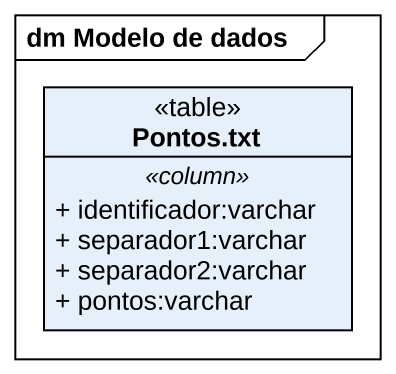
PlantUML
@startuml
mainframe dm Modelo de dados
hide circle
hide empty members
skinparam classAttributeIconSize 0
class "Pontos.txt" as Pontos_txt <<table>> {
  .. <<column>> ..
  + identificador:varchar
  + separador1:varchar
  + separador2:varchar
  + pontos:varchar
}
@enduml
